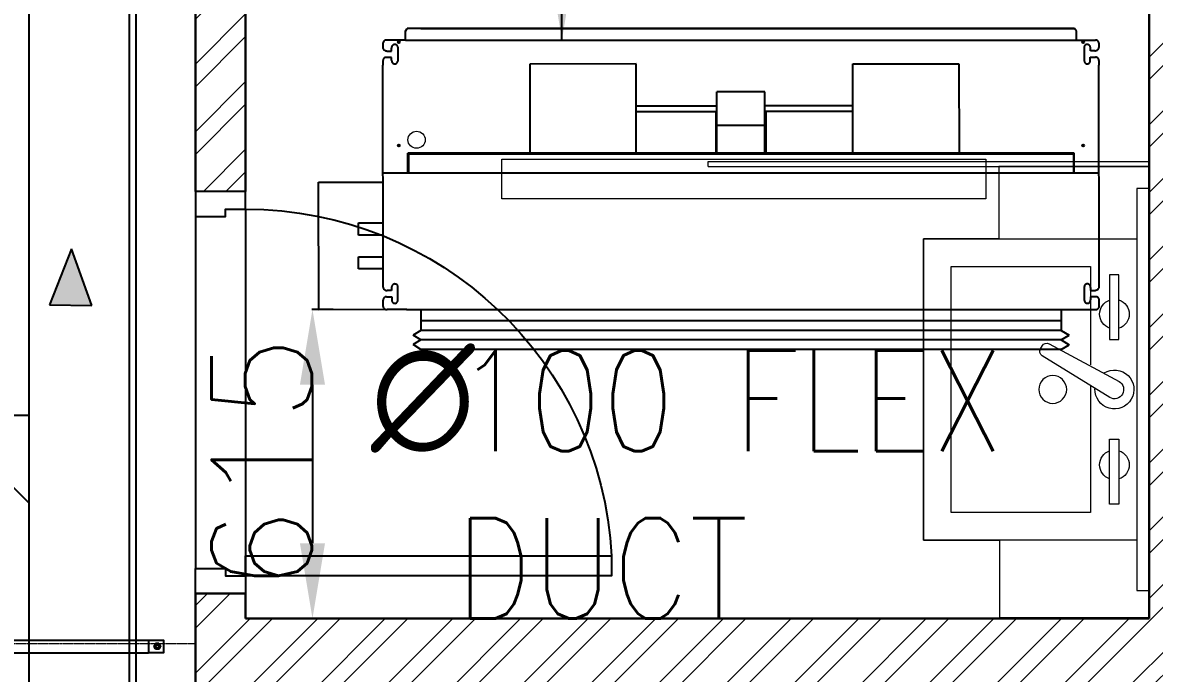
# Model space of a CAD drawing. Header units: millimetres. Extents: x -9226 to 166212, y -13 to 97274.
# Drawn here: x 34806 to 37060, y 73271 to 74566 of the extents above; entities that cross this region are included whole.
import ezdxf

# ---------------------------------------------------------------- set-up
doc = ezdxf.new("R2010")
doc.units = ezdxf.units.MM
doc.linetypes.add('23491-XR-AR-2ND FLOOR PLAN$0$23491-XR-AR-2ND FLOOR PLAN$0$23491-XR-AR-TYP-FLOOR$0$HIDDEN', pattern=[9.525, 6.35, -3.175])
doc.linetypes.add('HIDDEN', pattern=[9.525, 6.35, -3.175])
doc.layers.get('0').update_dxf_attribs({"color": 8})
doc.layers.get('Defpoints').update_dxf_attribs({"color": 8})
for name, color, linetype in [('-TEXT', 7, 'Continuous'), ('1.INS', 8, 'Continuous'), ('1.SAD', 5, 'Continuous'), ('1.support 2', 7, 'Continuous'), ('ETA-AC-SUPPORT', 25, 'Continuous'), ('FAD', 3, 'Continuous'), ('M-HVAC-FCU-02', 20, 'Continuous'), ('M-HVAC-FCU-05', 20, 'Continuous'), ('UNIT', 20, 'Continuous'), ('VCD SHE', 7, 'Continuous')]:
    doc.layers.add(name, color=color, linetype=linetype)
for name, color, linetype, lineweight in [('1.TAGGING', 7, 'Continuous', 5), ('1.XREF', 8, 'Continuous', 9), ('23491-XR-AR-2ND FLOOR PLAN$0$23491-XR-AR-2ND FLOOR PLAN$0$23491-XR-AR-TYP-FLOOR$0$A-FLOR-OVHD', 8, '23491-XR-AR-2ND FLOOR PLAN$0$23491-XR-AR-2ND FLOOR PLAN$0$23491-XR-AR-TYP-FLOOR$0$HIDDEN', 15), ('23491-XR-AR-2ND FLOOR PLAN$0$23491-XR-AR-2ND FLOOR PLAN$0$23491-XR-AR-TYP-FLOOR$0$A-WALL-PATT', 8, 'Continuous', 5), ('23491-XR-AR-2ND FLOOR PLAN$0$23491-XR-AR-2ND FLOOR PLAN$0$A-FIXT-TOIT-PLAN', 8, 'Continuous', 20), ('23491-XR-AR-2ND FLOOR PLAN$0$23491-XR-AR-2ND FLOOR PLAN$0$A-WALL', 8, 'Continuous', 30), ('23491-XR-AR-2ND FLOOR PLAN$0$23491-XR-AR-TYP FLOOR 3RD TO 18TH$0$23491-XR-AR-TYP-FLOOR$0$A-FIXT-TOIT-PLAN', 8, 'Continuous', 5), ('23491-XR-AR-2ND FLOOR PLAN$0$23491-XR-AR-TYP FLOOR 3RD TO 18TH$0$23491-XR-AR-TYP-FLOOR$0$Zone-6_30May22$0$TYP$0$2B+G+19+R Typical Floor$0$A-DOOR', 8, 'Continuous', 25), ('A-ANNO-DIMS', 8, 'Continuous', 9)]:
    doc.layers.add(name, color=color, linetype=linetype, lineweight=lineweight)
doc.styles.add('JSE', font='romans.shx', dxfattribs={"width": 0.85})
doc.styles.add('ROMANS', font='isocp.shx', dxfattribs={"width": 0.8})
doc.styles.add('SDC-TEXT-ARB', font='sdc-arb.shx', dxfattribs={"height": 0.5})
doc.styles.get("Standard").update_dxf_attribs({"font": 'romans.shx', "height": 200})
doc.dimstyles.new('ISO-25', dxfattribs={"dimtxt": 200, "dimasz": 150, "dimexe": 1.25, "dimexo": 0.625, "dimgap": 1, "dimtad": 1, "dimtoh": 1, "dimdec": 0, "dimrnd": 5, "dimtxsty": 'Standard', "dimcen": 2.5, "dimclrd": 256, "dimclre": 256, "dimclrt": 7, "dimadec": 0, "dimazin": 0, "dimtfac": 1, "dimtdec": 0, "dimtix": 1, "dimtmove": 2, "dimatfit": 3, "dimfxl": 1, "dimarcsym": 1})
doc.dimstyles.new('JSE', dxfattribs={"dimtxt": 50, "dimasz": 150, "dimexe": 0.18, "dimexo": 0.0625, "dimgap": 50, "dimtad": 0, "dimdec": 0, "dimrnd": 5, "dimzin": 0, "dimdsep": 46, "dimtxsty": 'ROMANS', "dimcen": 0.09, "dimclrd": 7, "dimclre": 7, "dimclrt": 7, "dimadec": 0, "dimazin": 0, "dimtfac": 1, "dimtdec": 0, "dimtofl": 0, "dimtmove": 0, "dimatfit": 3, "dimfxl": 1, "dimtolj": 1, "dimtzin": 0, "dimarcsym": 1})
doc.dimstyles.new('JSE-1.25', dxfattribs={"dimtxt": 200, "dimasz": 150, "dimexe": 0.18, "dimexo": 0.0625, "dimgap": 20, "dimtad": 1, "dimdec": 0, "dimrnd": 5, "dimzin": 0, "dimdsep": 46, "dimtxsty": 'ROMANS', "dimcen": 0.09, "dimclrd": 256, "dimclre": 256, "dimclrt": 7, "dimadec": 0, "dimazin": 0, "dimtfac": 1, "dimtdec": 0, "dimtofl": 0, "dimtmove": 0, "dimatfit": 3, "dimfxl": 1, "dimtolj": 1, "dimtzin": 0, "dimarcsym": 0})

# ---------------------------------------------------------------- blocks, each defined once
blk = doc.blocks.new('*U508')
at = {"layer": '23491-XR-AR-2ND FLOOR PLAN$0$23491-XR-AR-TYP FLOOR 3RD TO 18TH$0$23491-XR-AR-TYP-FLOOR$0$Zone-6_30May22$0$TYP$0$2B+G+19+R Typical Floor$0$A-DOOR', "color": 8}
for p, q in [((0.765, 0), (0.035, 0)), ((0.75, -0.1), (0.05, -0.1))]:
    blk.add_line(p, q, dxfattribs=at)
blk.add_lwpolyline([(0.075, 0), (0.075, 0.7289), (0.035, 0.7289), (0.035, 0)], close=True, dxfattribs=at)
for points in [[(0.035, 0), (0, 0), (0, -0.1), (0.05, -0.1), (0.05, -0.04), (0.035, -0.04), (0.035, 0)], [(0.765, 0), (0.8, 0), (0.8, -0.1), (0.75, -0.1), (0.75, -0.04), (0.765, -0.04), (0.765, 0)]]:
    blk.add_lwpolyline(points, dxfattribs=at)
blk.add_arc((0.035, 0), 0.73, 360, 86.8589, dxfattribs=at)
blk = doc.blocks.new('*U145')
at = {"color": 8}
for points in [[(0, 453.5), (0.1, -443.9), (-299.9, -443.9), (-300, -300), (-450, -300), (-450, 300), (-298.2, 300), (-298.2, 453.5)], [(0, 400), (0, -400), (-25, -400), (-25, 400)], [(-25, -300), (-25, 300), (-450, 300), (-450, -300)], [(-79.1, 228.5), (-79.1, 99.2), (-60.6, 99.2), (-60.6, 228.5)], [(-79.1, -228.5), (-79.1, -99.2), (-60.6, -99.2), (-60.6, -228.5)]]:
    blk.add_lwpolyline(points, close=True, dxfattribs=at)
blk.add_lwpolyline([(-117.3, -6.3), (-117.3, 244.6), (-394.6, 244.6), (-394.6, -244.6), (-117.3, -244.6), (-117.3, -48.9)], dxfattribs=at)
blk.add_lwpolyline([(-60.3, -16, 0.999998), (-78.8, 16), (-213.5, -67.2, 0.405524), (-216.9, -80.7), (-213.1, -87.2, 0.405524), (-199.7, -91)], format="xyb", close=True, dxfattribs=at)
blk.add_circle((-192.3, 0), 27.7, dxfattribs=at)
for centre, radius, start, end in [((-69.5, 150), 29.5, 108.8563, 251.1437), ((-69.5, 150), 29.5, 287.566, 72.434), ((-69.5, 0), 38.8, 238.4369, 181.5631), ((-69.5, -150), 29.5, 108.8563, 251.1437), ((-69.5, -150), 29.5, 287.566, 72.434)]:
    blk.add_arc(centre, radius, start, end, dxfattribs=at)
blk = doc.blocks.new('23491-XR-AR-2ND FLOOR PLAN')
at = {"layer": '23491-XR-AR-2ND FLOOR PLAN$0$23491-XR-AR-2ND FLOOR PLAN$0$23491-XR-AR-TYP-FLOOR$0$A-WALL-PATT'}
h = blk.add_hatch(dxfattribs=at)
h.set_pattern_fill('ANSI32', color=8, scale=10)
h.paths.add_polyline_path([(37200, 73380), (37050, 73380), (37050, 75279.9), (35250, 75279.9), (35250, 74230), (35150, 74230), (35150, 75533.1), (35250, 75533.1), (35250, 75429.9), (35864.3, 75429.9), (35864.3, 76331.4), (35250, 76331.4), (35250, 76288.5), (35150, 76288.5), (35150, 76331.4), (34937.1, 76331.4), (34937.1, 76431.3), (35150, 76431.3), (35150, 76464.5), (35250, 76464.5), (35250, 76431.4), (35964.3, 76431.4), (35964.3, 75429.9), (37650, 75429.9), (37650, 75279.9), (37200, 75279.9)])
h = blk.add_hatch(dxfattribs=at)
h.set_pattern_fill('ANSI32', color=8, scale=10)
h.paths.add_polyline_path([(35150, 73430), (35250, 73430), (35250, 73405), (35250, 73380), (37603.8, 73379.9), (37599.9, 71979.7), (37550, 71980), (37550, 73230), (35650, 73230), (35650, 72630), (35150, 72630), (35150, 72730), (35550, 72730), (35550, 73230), (35150, 73230)])
at = {"layer": '23491-XR-AR-2ND FLOOR PLAN$0$23491-XR-AR-2ND FLOOR PLAN$0$23491-XR-AR-TYP-FLOOR$0$A-FLOR-OVHD', "color": 8, "ltscale": 0.1}
blk.add_line((35150, 73330), (33950, 73330), dxfattribs=at)
at = {"layer": '23491-XR-AR-2ND FLOOR PLAN$0$23491-XR-AR-2ND FLOOR PLAN$0$A-FIXT-TOIT-PLAN', "color": 8}
for p, q in [((36171.3, 74289.9), (37050, 74289.9)), ((36171.3, 74279.9), (36171.3, 74289.9)), ((36171.3, 74279.9), (37050, 74279.9))]:
    blk.add_line(p, q, dxfattribs=at)
at = {"layer": '23491-XR-AR-2ND FLOOR PLAN$0$23491-XR-AR-2ND FLOOR PLAN$0$A-WALL', "color": 8}
for p, q in [((35150, 75533.1), (35150, 74230)), ((35250, 75279.9), (35250, 74230)), ((37050, 75279.9), (37050, 73380)), ((35250, 73430), (35150, 73430)), ((35150, 73430), (35150, 73230)), ((35150, 73430), (35250, 73430)), ((35250, 73380), (35250, 73430)), ((37050, 73380), (35250, 73380))]:
    blk.add_line(p, q, dxfattribs=at)
at = {"layer": '23491-XR-AR-2ND FLOOR PLAN$0$23491-XR-AR-TYP FLOOR 3RD TO 18TH$0$23491-XR-AR-TYP-FLOOR$0$A-FIXT-TOIT-PLAN', "color": 8, "xscale": -1, "rotation": 179.9973646481112}
blk.add_blockref('*U145', (37050, 73836), dxfattribs=at)
at = {"layer": '23491-XR-AR-2ND FLOOR PLAN$0$23491-XR-AR-TYP FLOOR 3RD TO 18TH$0$23491-XR-AR-TYP-FLOOR$0$Zone-6_30May22$0$TYP$0$2B+G+19+R Typical Floor$0$A-DOOR', "color": 8, "xscale": -1000.000000000001, "yscale": 1000.000000000001, "zscale": 1000.000000000001, "rotation": 270}
blk.add_blockref('*U508', (35250, 73430), dxfattribs=at)
blk = doc.blocks.new('XREF')
at = {"layer": 'A-ANNO-DIMS', "color": 8}
blk.add_blockref('23491-XR-AR-2ND FLOOR PLAN', (0, 0), dxfattribs=at)
blk = doc.blocks.new('HVAC-VOL-SPD-S01-M-01-0400 R-01$0$HVAC-VOL-SPD-S01-M-01-0400 R-01$0$A$C2F9C6816')
blk.add_hatch(color=256).paths.add_polyline_path([(-198.8, -78.6), (-398.8, -153.6), (-198.8, -228.6)])
for p, q in [((-198.8, -78.6), (-398.8, -153.6)), ((-198.8, -228.6), (-198.8, -78.6)), ((-398.8, -153.6), (-198.8, -228.6))]:
    blk.add_line(p, q)
blk = doc.blocks.new('t')
at = {"layer": 'ETA-AC-SUPPORT', "color": 7, "linetype": 'HIDDEN', "ltscale": 0.3, "extrusion": (2.40653e-07, 5.25136e-08, 1)}
for p, q in [((4429.3, -9484.4, 0), (4379.3, -9484.4, 0)), ((4392.9, -9513, 0), (4404.3, -9506.4, 0)), ((4392.9, -9526.2, 0), (4392.9, -9513, 0)), ((4392.9, -9526.2, 0), (4404.3, -9532.9, 0)), ((4415.8, -9513, 0), (4404.3, -9506.4, 0)), ((4415.8, -9526.2, 0), (4404.3, -9532.9, 0)), ((4415.8, -9526.2, 0), (4415.8, -9513, 0))]:
    blk.add_line(p, q, dxfattribs=at)
at = {"layer": 'ETA-AC-SUPPORT', "color": 7, "linetype": 'Continuous', "ltscale": 0.3, "extrusion": (2.40653e-07, 5.25136e-08, 1), "elevation": 0}
blk.add_lwpolyline([(4429.3, -9484.4), (4429.3, -9543.9), (4379.3, -9543.9), (4379.3, -9484.4)], dxfattribs=at)
at = {"layer": 'ETA-AC-SUPPORT', "color": 7, "linetype": 'HIDDEN', "ltscale": 0.3, "extrusion": (2.40653e-07, 5.25136e-08, 1)}
for radius in [11.5, 6]:
    blk.add_circle((4404.3, -9519.6, 0), radius, dxfattribs=at)
blk = doc.blocks.new('*U549')
at = {"layer": 'ETA-AC-SUPPORT', "color": 7, "linetype": 'Continuous', "ltscale": 0.3, "extrusion": (2.40653e-07, 5.25136e-08, 1)}
for p, q in [((4404.3, -9239.6, 0), (4404.3, -9514.1, 0)), ((4429.3, -9239.6, 0), (4429.3, -9514.1, 0))]:
    blk.add_line(p, q, dxfattribs=at)
at = {"color": 7, "linetype": 'Continuous', "xscale": -0.5, "yscale": 0.5, "zscale": 0.5, "rotation": 180}
blk.add_blockref('t', (2214.7, -13981.8, 0), dxfattribs=at)
at = {"color": 7, "linetype": 'Continuous', "xscale": 0.5, "yscale": 0.5, "zscale": 0.5}
blk.add_blockref('t', (2214.7, -4771.9, 0), dxfattribs=at)
blk = doc.blocks.new('*D499')
at = {"layer": 'Defpoints', "color": 0, "transparency": 16777216}
for p in [(35424.7, 73995.3, 0), (35383.1, 73380), (35424.7, 73380)]:
    blk.add_point(p, dxfattribs=at)
at = {"layer": 'VCD SHE', "lineweight": -2, "transparency": 16777216}
for p, q in [((35424.1, 73995.3), (35381.9, 73995.3)), ((35383.1, 73845.3), (35383.1, 73530)), ((35424.1, 73380), (35381.9, 73380))]:
    blk.add_line(p, q, dxfattribs=at)
at = {"layer": 'VCD SHE', "transparency": 16777216}
for points in [[(35358.1, 73845.3), (35408.1, 73845.3), (35383.1, 73995.3)], [(35358.1, 73530), (35408.1, 73530), (35383.1, 73380)]]:
    blk.add_solid(points, dxfattribs=at)
at = {"layer": 'VCD SHE', "color": 7, "transparency": 16777216, "insert": (35282.1, 73687.7), "char_height": 200, "attachment_point": 5, "rotation": 90}
blk.add_mtext('615', dxfattribs=at)
blk = doc.blocks.new('1425')
at = {"layer": 'M-HVAC-FCU-02', "color": 30}
for p, q in [((-402.3, -23.8), (-402.3, -43.8)), ((402.3, -23.8), (402.3, -43.8)), ((-402.3, -43.8), (-412.3, -53.8)), ((-402.3, -63.8), (-412.3, -53.8)), ((402.3, -43.8), (-402.3, -43.8)), ((402.3, -43.8), (412.3, -53.8)), ((402.3, -63.8), (412.3, -53.8)), ((-402.3, -63.8), (-412.3, -73.8)), ((402.3, -63.8), (-402.3, -63.8)), ((402.3, -63.8), (412.3, -73.8)), ((-402.3, -83.8), (-412.3, -73.8)), ((402.3, -83.8), (-402.3, -83.8)), ((402.3, -83.8), (412.3, -73.8))]:
    blk.add_line(p, q, dxfattribs=at)
at = {"layer": 'M-HVAC-FCU-05', "color": 30}
for p, q in [((-422, 586.7), (-419.6, 592.1)), ((-422, 567.1), (-422, 586.7)), ((419.1, 592.3), (-419.6, 592.1)), ((-402.5, 592.1), (419.1, 592.3)), ((421.5, 586.9), (419.1, 592.3)), ((421.5, 567.3), (421.5, 586.9)), ((-450.2, 561.3), (-450.2, 551.6)), ((-422, 567.6), (-445.8, 567.6)), ((-422, 567.6), (421.5, 567.8)), ((421.5, 567.8), (445.3, 567.8)), ((449.7, 561.5), (449.7, 551.9)), ((-445.1, 544.6), (-439.4, 544.6)), ((-439.4, 544.6), (-439.4, 550.6)), ((-431.6, 552.7), (-431.6, 523.1)), ((431.1, 552.9), (431.2, 523.4)), ((438.9, 544.9), (438.9, 550.8)), ((444.7, 544.9), (438.9, 544.9)), ((-439.2, 531.3), (-445.9, 531.3)), ((-439.2, 524.5), (-439.2, 531.3)), ((438.7, 531.6), (445.5, 531.6)), ((438.7, 524.8), (438.7, 531.6)), ((-450.2, 524.3), (-450.2, 514.9)), ((-450, 47.3), (-450.2, 514.9)), ((-132, 517.4), (-265.5, 517.3)), ((-265.5, 517.3), (-265.4, 329.5)), ((-131.9, 329.6), (-132, 517.4)), ((140.3, 517.5), (273.7, 517.5)), ((140.3, 329.6), (140.3, 517.5)), ((273.7, 517.5), (273.8, 329.7)), ((449.7, 524.6), (449.7, 515.1)), ((450, 47.6), (449.7, 515.1)), ((29.7, 458.4), (-30.5, 458.4)), ((-30.4, 388.7), (-30.5, 458.4)), ((29.8, 388.7), (29.7, 458.4)), ((-132, 429.5), (-30.5, 429.5)), ((140.3, 429.5), (29.8, 429.5)), ((-132, 417.5), (-30.4, 417.6)), ((-31.8, 417.6), (-31.8, 329.6)), ((-30.4, 417.6), (-31.8, 417.6)), ((-30.4, 329.6), (-30.4, 417.6)), ((29.8, 329.6), (29.8, 417.6)), ((29.8, 417.6), (31.1, 417.6)), ((140.3, 417.6), (29.8, 417.6)), ((31.1, 417.6), (31.1, 329.6)), ((-30.4, 388.7), (29.8, 388.7)), ((418.7, 329.7), (-419, 329.5)), ((-418.9, 287.8), (-419, 329.5)), ((-417.9, 327.9), (417.6, 328.2)), ((-417.9, 327.9), (-417.9, 287.8)), ((-265.4, 329.5), (-131.9, 329.6)), ((-31.8, 329.6), (-30.4, 329.6)), ((31.1, 329.6), (29.8, 329.6)), ((273.8, 329.7), (140.3, 329.6)), ((417.6, 328.2), (417.6, 288.1)), ((418.7, 288.1), (418.7, 329.7)), ((-450.1, 287.8), (449.9, 288.1)), ((-531, 268.5), (-450.1, 268.6)), ((-530.9, -0.2), (-531, 268.5)), ((-480.8, 157), (-480.8, 182.5)), ((-480.8, 182.5), (-450, 182.5)), ((-450, 157), (-480.8, 157)), ((-480.8, 111.4), (-450, 111.4)), ((-480.8, 86), (-480.8, 111.4)), ((-450, 86), (-480.8, 86)), ((-450, 47.3), (-450, 56.9)), ((450, 47.6), (450, 57.2)), ((-439.2, 46.3), (-439.2, 40.3)), ((-431.4, 18.8), (-431.4, 48.4)), ((431.4, 19), (431.4, 48.6)), ((439.2, 46.5), (439.2, 40.6)), ((-439.2, 40.3), (-445, 40.3)), ((439.2, 40.6), (445, 40.6)), ((-450, 6.3), (-450, 20)), ((-445.7, 27), (-439, 27)), ((-439, 27), (-439, 20.2)), ((439, 27.3), (439, 20.4)), ((445.7, 27.3), (439, 27.3)), ((450, 6.6), (450, 20.3)), ((-420.5, -0.1), (420.5, 0.1)), ((402.3, 0.1), (402.3, -23.7)), ((420.2, 0.1), (444.7, 0.1)), ((-435, -0.1), (-530.9, -0.2)), ((-420.2, -0.1), (-444.7, -0.1)), ((-402.3, -0.1), (-402.3, -23.9)), ((402.3, -23.7), (-402.3, -23.9)), ((402.3, -23.7), (-402.3, -23.9))]:
    blk.add_line(p, q, dxfattribs=at)
at = {"layer": 'M-HVAC-FCU-05', "color": 30, "lineweight": 18}
for p, q in [((-300.6, 316.9), (307.7, 317.1)), ((-300.6, 233.5), (-300.6, 316.9)), ((307.7, 317.1), (307.7, 233.7)), ((307.7, 233.7), (-300.6, 233.5))]:
    blk.add_line(p, q, dxfattribs=at)
at = {"layer": 'M-HVAC-FCU-05', "color": 30}
for points in [[(-445.8, 567.6, 0.14745), (-447.3, 567.2, 0.057538), (-447.9, 566.8, 0.043631), (-448.4, 566.2, 0.037373), (-448.9, 565.4, 0.018686), (-449.2, 564.8, 0.02183), (-449.5, 563.9, 0.03988), (-450.1, 561.5, 0.006038), (-450.2, 561.3)], [(-435.5, 558.3, 0.03023), (-435.7, 558.3, 0.042163), (-436.2, 558.1, 0.109989), (-437.5, 557.3, 0.060394), (-438.2, 556.3, 0.042159), (-438.7, 555.4, 0.031845), (-439, 554.3, 0.028129), (-439.2, 553.1, 0.024443), (-439.4, 551.6, 0.013294), (-439.4, 550.6)], [(-431.6, 552.7, 0.018031), (-431.6, 553.2, 0.033701), (-431.7, 554.5, 0.041222), (-432, 555.7, 0.04728), (-432.4, 556.6, 0.066586), (-433, 557.4, 0.138842), (-434.5, 558.2, 0.036684), (-435, 558.3, 0.034492), (-435.5, 558.3)], [(431.1, 553, -0.018031), (431.1, 553.5, -0.033701), (431.3, 554.8, -0.041222), (431.6, 555.9, -0.04728), (432, 556.9, -0.066586), (432.6, 557.6, -0.138842), (434, 558.5, -0.036684), (434.5, 558.5, -0.034492), (435.1, 558.5)], [(435.1, 558.5, -0.03023), (435.3, 558.5, -0.042163), (435.7, 558.4, -0.109989), (437.1, 557.5, -0.060394), (437.8, 556.6, -0.042159), (438.3, 555.6, -0.031845), (438.6, 554.6, -0.028129), (438.8, 553.3, -0.024443), (438.9, 551.9, -0.013294), (438.9, 550.9)], [(445.3, 567.8, -0.14745), (446.8, 567.5, -0.057538), (447.4, 567, -0.043631), (447.9, 566.4, -0.037373), (448.4, 565.6, -0.018686), (448.7, 565, -0.02183), (449.1, 564.1, -0.03988), (449.7, 561.8, -0.006038), (449.7, 561.5)], [(-450.2, 551.6, 0.032566), (-450.1, 550.3, 0.04988), (-449.7, 548.7, 0.245422), (-445.4, 544.7, 0.018987), (-445.1, 544.6)], [(449.7, 551.9, -0.032566), (449.6, 550.6, -0.04988), (449.2, 549, -0.245422), (444.9, 544.9, -0.018987), (444.7, 544.9)], [(-445.9, 531.3, 0.028262), (-446.1, 531.3, 0.052211), (-446.7, 531.2, 0.123145), (-448.2, 530.2, 0.055731), (-448.9, 529.4, 0.037382), (-449.3, 528.6, 0.033882), (-449.7, 527.6, 0.029807), (-450, 526.4, 0.025735), (-450.1, 525, 0.009134), (-450.2, 524.3)], [(445.5, 531.6, -0.028262), (445.6, 531.6, -0.052211), (446.3, 531.5, -0.123145), (447.8, 530.5, -0.055731), (448.5, 529.7, -0.037382), (448.9, 528.9, -0.033882), (449.3, 527.9, -0.029807), (449.5, 526.7, -0.025735), (449.7, 525.2, -0.009134), (449.7, 524.6)], [(-435.3, 517.5, -0.026495), (-435.5, 517.5, -0.048004), (-436.1, 517.7, -0.118717), (-437.6, 518.9, -0.058793), (-438.3, 519.9, -0.041358), (-438.7, 521, -0.031459), (-439, 522.1, -0.027983), (-439.1, 523.3, -0.020442), (-439.2, 524.5)], [(-431.6, 523.1, -0.01724), (-431.7, 522.4, -0.027058), (-432, 521.1, -0.037824), (-432.5, 519.8, -0.040466), (-432.9, 518.9, -0.050447), (-433.5, 518.3, -0.055402), (-434, 517.9, -0.140685), (-435.3, 517.5)], [(431.2, 523.4, 0.01724), (431.3, 522.7, 0.027058), (431.6, 521.3, 0.037824), (432.1, 520, 0.040466), (432.5, 519.2, 0.050447), (433.1, 518.5, 0.055402), (433.6, 518.1, 0.140685), (434.9, 517.8)], [(434.9, 517.8, 0.026495), (435.1, 517.8, 0.048004), (435.7, 518, 0.118717), (437.2, 519.2, 0.058793), (437.9, 520.2, 0.041358), (438.3, 521.2, 0.031459), (438.6, 522.3, 0.027983), (438.7, 523.6, 0.020442), (438.7, 524.8)], [(-445, 40.3, -0.018958), (-445.2, 40.4, -0.034322), (-445.9, 40.6, -0.196303), (-449.3, 44, -0.051286), (-449.8, 45.5, -0.034229), (-450, 46.7, -0.012756), (-450, 47.3)], [(-435.4, 54, 0.03023), (-435.6, 53.9, 0.042163), (-436, 53.8, 0.109989), (-437.3, 52.9, 0.060394), (-438.1, 52, 0.042159), (-438.5, 51, 0.031845), (-438.9, 50, 0.028129), (-439.1, 48.8, 0.024443), (-439.2, 47.3, 0.013294), (-439.2, 46.3)], [(-431.4, 48.4, 0.018031), (-431.4, 48.9, 0.033701), (-431.6, 50.2, 0.041222), (-431.8, 51.4, 0.04728), (-432.3, 52.3, 0.066586), (-432.9, 53.1, 0.138842), (-434.3, 53.9, 0.036684), (-434.8, 53.9, 0.034492), (-435.4, 54)], [(431.4, 48.6, -0.018031), (431.4, 49.1, -0.033701), (431.5, 50.4, -0.041222), (431.8, 51.6, -0.04728), (432.2, 52.5, -0.066586), (432.8, 53.3, -0.138842), (434.3, 54.1, -0.036684), (434.8, 54.2, -0.034492), (435.3, 54.2)], [(435.3, 54.2, -0.03023), (435.5, 54.2, -0.042163), (436, 54.1, -0.109989), (437.3, 53.2, -0.060394), (438, 52.3, -0.042159), (438.5, 51.3, -0.031845), (438.8, 50.3, -0.028129), (439.1, 49, -0.024443), (439.2, 47.5, -0.013294), (439.2, 46.5)], [(445, 40.6, 0.018958), (445.2, 40.6, 0.034322), (445.9, 40.9, 0.196303), (449.3, 44.3, 0.051286), (449.8, 45.7, 0.034229), (449.9, 47, 0.012756), (450, 47.6)], [(-450, 20, -0.023667), (-449.9, 21.5, -0.027559), (-449.6, 22.9, -0.031647), (-449.3, 23.9, -0.050593), (-448.7, 25.1, -0.087102), (-447.7, 26.3, -0.09091), (-446.5, 26.9, -0.051146), (-445.9, 27, -0.028286), (-445.7, 27)], [(-439, 20.2, 0.024663), (-439, 18.7, 0.02816), (-438.8, 17.5, 0.038602), (-438.4, 16.3, 0.064309), (-437.7, 14.9, 0.093157), (-436.6, 13.7, 0.077975), (-435.5, 13.3, 0.035164), (-435.2, 13.2)], [(-435.2, 13.2, 0.153575), (-433.7, 13.6, 0.053761), (-433.2, 14.1, 0.04127), (-432.8, 14.6, 0.041237), (-432.3, 15.5, 0.025049), (-432, 16.2, 0.04783), (-431.4, 18.5, 0.006337), (-431.4, 18.8)], [(435.1, 13.4, -0.153575), (433.7, 13.9, -0.053761), (433.2, 14.3, -0.04127), (432.8, 14.8, -0.041237), (432.3, 15.7, -0.025049), (432, 16.5, -0.04783), (431.4, 18.8, -0.006337), (431.4, 19)], [(439, 20.4, -0.024663), (438.9, 19, -0.02816), (438.8, 17.8, -0.038602), (438.4, 16.5, -0.064309), (437.7, 15.2, -0.093157), (436.6, 14, -0.077975), (435.5, 13.5, -0.035164), (435.1, 13.4)], [(450, 20.3, 0.023667), (449.9, 21.8, 0.027559), (449.6, 23.1, 0.031647), (449.3, 24.2, 0.050593), (448.7, 25.4, 0.087102), (447.7, 26.5, 0.09091), (446.5, 27.1, 0.051146), (445.9, 27.3, 0.028286), (445.7, 27.3)], [(-444.7, -0.1, -0.056961), (-445.7, -0.1, -0.127139), (-447.5, 0.8, -0.061243), (-448.4, 1.7, -0.044469), (-449, 2.7, -0.028142), (-449.4, 3.6, -0.053001), (-450, 6.1, -0.008073), (-450, 6.3)], [(444.7, 0.1, 0.056961), (445.7, 0.2, 0.127139), (447.5, 1.1, 0.061243), (448.3, 2, 0.044469), (449, 3, 0.028142), (449.4, 3.9, 0.053001), (450, 6.3, 0.008073), (450, 6.6)]]:
    blk.add_lwpolyline(points, format="xyb", dxfattribs=at)
for centre, start_param, end_param in [((-430.2, 563), 4.712389, 10.995574), ((429.8, 563.2), -1.570796, 4.712389), ((-430.1, 345.7), 4.712389, 10.995574), ((429.8, 345.9), -1.570796, 4.712389)]:
    blk.add_ellipse(centre, major_axis=(0, 1.98), ratio=0.61, start_param=start_param, end_param=end_param, dxfattribs=at)
at = {"layer": 'M-HVAC-FCU-05', "color": 30, "lineweight": 18}
blk.add_ellipse((-407.9, 357.6), major_axis=(0, 17.9), ratio=0.61, start_param=-1.570796, end_param=4.712389, dxfattribs=at)
blk = doc.blocks.new('A$C18ec4995')
at = {"layer": 'UNIT', "linetype": 'ByBlock', "xscale": 1.585, "yscale": 0.945, "rotation": 179.9952536884985}
blk.add_blockref('1425', (-36.8, 190.4), dxfattribs=at)
blk = doc.blocks.new('A$Cae2e412a')
at = {"layer": '1.SAD', "rotation": 180}
blk.add_blockref('A$C18ec4995', (25034.5, 63649.5, 0), dxfattribs=at)

msp = doc.modelspace()

# ---------------------------------------------------------------- block references
at = {"layer": '1.XREF'}
msp.add_blockref('XREF', (0, 0), dxfattribs=at)

# ---------------------------------------------------------------- next in the draw order: linework, layer by layer
at = {"layer": '1.INS', "elevation": 0.2}
msp.add_lwpolyline([(35031.8, 70317.2), (35031.8, 74584.4)], dxfattribs=at)
at = {"layer": 'FAD'}
for points, elevation in [([(34818.8, 70317.2), (34818.8, 74584.4)], 0.3), ([(35018.8, 70317.2), (35018.8, 74584.4)], 0.2), ([(34818.8, 73784.5), (34743.8, 73784.5), (34743.8, 73684.5), (34818.8, 73609.5)], 0.3)]:
    msp.add_lwpolyline(points, dxfattribs=dict(at, elevation=elevation))

# ---------------------------------------------------------------- next in the draw order: block references
at = {"layer": '1.support 2', "linetype": 'ByBlock', "extrusion": (-3.5195e-05, -4.02055e-07, 1), "xscale": 1.001591528757322, "yscale": 1.001591528757322, "zscale": 1.001591528757322, "rotation": 89.99999999918921}
msp.add_blockref('*U549', (25527.1, 68900.7, -1.3), dxfattribs=at)
at = {"layer": 'FAD', "color": 3, "extrusion": (6.16134e-06, 3.46539e-05, 1), "xscale": 0.5613210269334022, "yscale": 0.5613210269334022, "zscale": 0.5613210269334022, "rotation": 269.1074912539804}
msp.add_blockref('HVAC-VOL-SPD-S01-M-01-0400 R-01$0$HVAC-VOL-SPD-S01-M-01-0400 R-01$0$A$C2F9C6816', (34985.7, 73891, 2.8), dxfattribs=at)
at = {"layer": 'VCD SHE'}
msp.add_blockref('A$Cae2e412a', (11165.6, 10535.8, 0), dxfattribs=at)

# ---------------------------------------------------------------- next in the draw order: texts
at = {"layer": '-TEXT', "extrusion": (3.5195e-05, 4.02055e-07, 1), "insert": (35667.8, 73913.3, -8.5), "char_height": 200, "width": 2536.527, "attachment_point": 1, "text_direction": (1, 0, -3.5e-05), "style": 'JSE'}
msp.add_mtext('100 FLEX\\PDUCT', dxfattribs=at)
at = {"layer": 'VCD SHE', "style": 'SDC-TEXT-ARB'}
msp.add_text('∅', height=200, dxfattribs=at).set_placement((35499.5, 73723.3, 0.2))

# ---------------------------------------------------------------- next in the draw order: dimensions: what is measured, and where the dimension line sits
at = {"layer": 'VCD SHE'}
dim = msp.add_linear_dim(base=(35383.1, 73380), p1=(35424.7, 73995.3, 0), p2=(35424.7, 73380), angle=90, dimstyle='ISO-25', dxfattribs=at)
dim.commit()
dim.dimension.update_dxf_attribs({"geometry": '*D499', "text_midpoint": (35282.1, 73687.7)})

# ---------------------------------------------------------------- next in the draw order: leaders
at = {"layer": '1.TAGGING'}
msp.add_leader([(35880, 74531.8, 0), (35880, 80491.3, 0), (27852.7, 80510.1, 0)], dimstyle='JSE-1.25', override={"dimgap": 20, "dimtad": 0}, dxfattribs=at)
at = {"layer": 'FAD'}
msp.add_leader([(38170.8, 69683, 0.1), (38170.8, 87014.7, 0.1), (27931.7, 87014.7, 0.1)], dimstyle='JSE', override={"dimgap": 50, "dimtad": 0}, dxfattribs=at)

doc.saveas('drawing.dxf')
